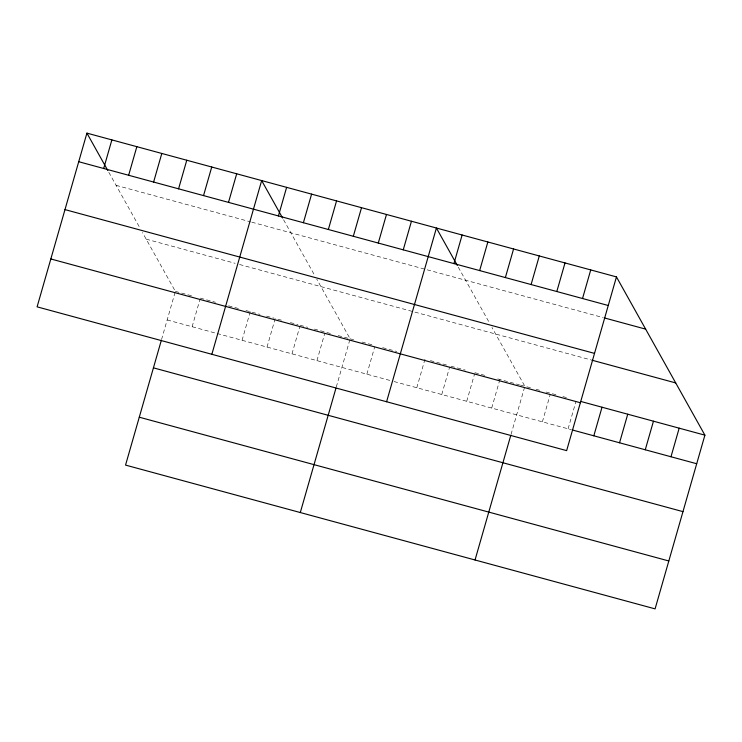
<?xml version="1.0" encoding="UTF-8"?>
<svg xmlns="http://www.w3.org/2000/svg" width="742" height="742" viewBox="0 0 742 742"><rect width="100%" height="100%" fill="white"/><g stroke="black" fill="none" stroke-linecap="round" stroke-linejoin="round"><path stroke-width="0.56" stroke-dasharray="3.71 2.78" d="M161.543 339.548L175.362 291.365L142.473 232.524M192.132 326.73L200.006 299.249M242.059 340.29L250.249 311.705M267.018 347.07L275.217 318.485L283.898 320.841M291.986 353.851L299.87 326.359M316.945 360.621L324.829 333.139M336.293 386.999L350.113 338.816L316.76 279.15M366.873 374.181L374.756 346.69M416.8 387.741L424.999 359.147M441.768 394.512L449.652 367.03M466.727 401.292L474.611 373.81M491.696 408.072L499.895 379.487M511.043 434.441L524.538 387.361M542.383 421.836L550.258 394.345M568.103 428.82L575.987 401.329M116.104 185.342L250.694 221.886M251.779 222.183L603.144 317.595M146.174 239.147L235.177 263.317M239.518 264.495L590.725 359.851M175.362 291.365L191.64 295.789M200.321 298.145L215.523 302.272M228.545 305.806L239.397 308.755M245.908 310.527L260.025 314.358M266.536 316.12L274.132 318.188M290.41 322.603L298.015 324.671M300.185 325.256L307.782 327.324M314.293 329.086L331.655 333.807M338.167 335.57L349.028 338.519M350.113 338.816L355.539 340.29M362.05 342.062L372.901 345.002M382.668 347.655L396.784 351.485M430.425 360.621L447.797 365.342M451.053 366.223L465.16 370.054M474.926 372.707L485.787 375.656M497.724 378.893L519.428 384.792M520.513 385.089L523.769 385.97M530.447 387.778L524.854 386.267L491.965 327.426M536.039 389.3L540.51 390.515M546.103 392.036L557.288 395.069M562.881 396.59L567.352 397.805M167.163 319.95L216.005 333.214M217.091 333.51L391.841 380.961M394.011 381.546L571.451 429.729M458.296 267.185L489.655 323.28M283.555 219.734L314.905 275.838M108.805 172.292L140.164 228.388"/><path stroke-width="1.11" d="M86.916 133.124L37.1 306.845L566.638 450.635L616.454 276.905L86.916 133.124L107.831 170.549M103.685 168.49L111.875 139.904M128.644 175.27L136.843 146.684M153.613 182.05L161.802 153.464M178.572 188.83L186.771 160.235M161.237 340.634L125.546 465.095L655.084 608.876L704.9 435.155L616.454 276.905M203.54 195.6L211.739 167.015M228.499 202.38L236.698 173.795M211.85 354.296L261.666 180.575L282.581 218M278.426 215.941L286.625 187.355M303.395 222.721L311.594 194.126M328.354 229.491L336.553 200.906M353.322 236.271L361.521 207.686M300.297 512.537L335.978 388.085M378.281 243.051L386.48 214.466M403.249 249.831L411.448 221.246M386.591 401.747L436.407 228.026L457.332 265.45M453.937 263.595L462.127 235.01M479.657 270.58L487.846 241.994M505.376 277.564L513.575 248.969M531.096 284.548L539.295 255.953M475.038 559.987L510.728 435.535M556.815 291.532L565.014 262.937M582.535 298.516L590.734 269.921M593.823 435.804L602.022 407.219M619.542 442.788L627.741 414.203M645.262 449.773L653.461 421.187M670.981 456.757L679.18 428.171M78.717 161.71L608.255 305.5M604.266 317.891L645.642 329.133M64.981 209.606L594.518 353.387M591.838 360.158L675.712 382.928M580.773 401.45L704.9 435.155M50.836 258.958L580.374 402.739M572.574 430.035L696.701 463.741M153.427 367.846L682.965 511.637M139.283 417.199L668.82 560.98"/></g></svg>
